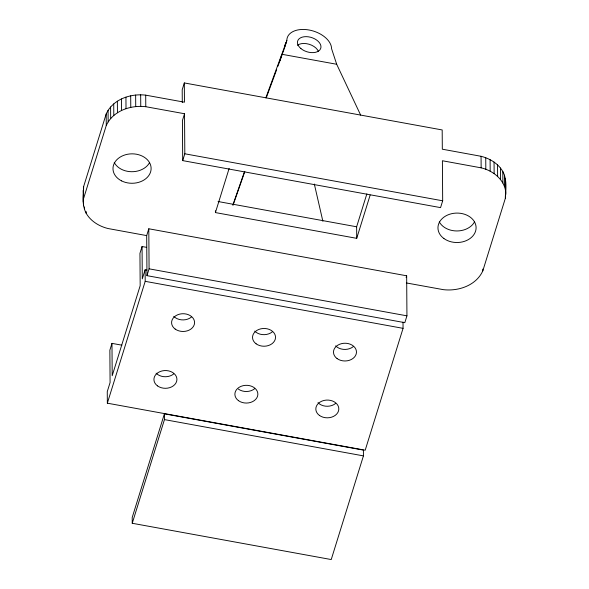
<?xml version="1.0" encoding="UTF-8"?>
<svg xmlns="http://www.w3.org/2000/svg" width="589" height="589" viewBox="0 0 589 589"><rect width="100%" height="100%" fill="white"/><g stroke="black" fill="none" stroke-linecap="round" stroke-linejoin="round"><path stroke-width="0.88" d="M146.683 235.6L148.803 228.782L406.66 275.792L406.94 315.837L404.827 322.662L146.963 275.652L146.683 235.6L107.934 228.51C99.195 226.301 90.802 221.287 86.2 213.336C81.834 205.163 83.123 195.423 83.638 186.544L106.189 113.949C112.823 99.298 130.589 93.327 145.697 95.153L184.453 102.192L184.32 82.939L442.184 129.948L442.317 149.201L481.066 156.291C489.805 158.5 498.198 163.514 502.8 171.473C507.166 179.638 505.877 189.378 505.362 198.257L482.811 270.852C476.177 285.503 458.411 291.474 443.303 289.648L406.344 282.941M83.277 201.968L83.638 186.544M83.719 198.095L106.27 125.501C112.904 110.85 130.67 104.879 145.778 106.705L184.534 113.743L184.813 153.795L182.7 160.613L440.557 207.623L442.678 200.805L442.398 160.753L481.147 167.843C493.538 170.67 505.966 180.727 505.804 194.385M184.32 82.939L182.2 89.756L182.295 102.596M121.864 345.176L111.976 343.372L109.863 350.197L110.084 382.541L107.264 391.633L107.345 403.185L365.202 450.202L403.06 328.345L403.016 322.124M146.528 247.336L142.067 246.526L139.946 253.344L140.175 285.694L112.204 375.723L111.976 343.372M184.534 113.743L182.421 120.568L182.7 160.613M146.926 270.108L145.115 269.784L142.288 278.877L142.067 246.526M107.345 403.185L145.196 281.336L145.115 269.784M146.963 275.652L149.083 268.827L148.803 228.782M370.164 195.033L356.713 238.339L215.419 212.577L229.143 168.41M164.412 413.831L132.201 517.495L132.245 523.275L331.232 559.55L363.435 455.879L363.398 450.106L164.412 413.831L164.449 419.604L132.245 523.275M284.988 46.531L286.836 40.56A23.008 14.21 17.3 0 1 309.107 30.01A23.008 14.21 17.3 0 1 331.585 48.718L336.687 64.267L360.645 115.083M356.713 238.339L356.632 226.787L366.859 193.877M406.13 277.493L406.66 275.792M232.832 205.09L244.545 171.539M233.111 205.031L244.833 171.473M286.836 40.56L265.86 97.803M266.265 97.796L276.668 69.635M277.927 66.226L279.503 61.955M336.687 64.267L281.94 54.284L279.819 61.101L284.723 47.385A23.008 14.21 17.3 0 1 286.033 42.622M184.813 153.795L442.678 200.805M218.04 201.519L356.632 226.787M149.083 268.827L406.94 315.837M145.196 281.336L403.06 328.345M164.449 419.604L363.435 455.879M314.327 184.033L322.875 221.258M83.196 190.416L83.358 192.75M505.45 178.946L505.531 190.497M505.347 195.592L505.362 198.257M504.471 175.132L504.552 186.691M502.8 171.473L502.881 183.024M500.473 168.027L500.554 179.579M497.543 164.868L497.624 176.42M494.061 162.063L494.142 173.615M490.1 159.671L490.181 171.222M485.741 157.734L485.822 169.286M482.803 269.077L482.811 270.852M481.066 156.291L481.147 167.843M215.405 210.803L215.419 212.577M145.697 95.153L145.778 106.705M140.675 94.822L140.756 106.381M135.639 95.05L135.72 106.602M130.692 95.823L130.773 107.375M125.936 97.119L126.017 108.678M121.467 98.93L121.548 110.482M117.366 101.205L117.447 112.757M113.721 103.9L113.795 115.451M110.599 106.962L110.68 118.514M108.074 110.334L108.155 121.894M106.189 113.949L106.27 125.501M86.185 211.554L86.2 213.336M84.514 207.004L84.521 208.778M83.535 203.19L83.55 205.856M353.245 346.641A11.5 8.879 -0.4 0 1 335.649 345.861M272.295 331.879A11.5 8.879 -0.4 0 1 254.698 331.099M254.639 388.718A11.5 8.879 -0.4 0 1 238.376 389.093M173.689 373.956A11.5 8.879 -0.4 0 1 156.092 373.176M191.344 317.125A11.5 8.879 -0.4 0 1 173.748 316.345M335.59 403.472A11.5 8.879 -0.4 0 1 317.994 402.692M474.565 221.832A19.069 14.718 -0.4 0 1 456.946 230.962A19.069 14.718 -0.4 0 1 439.328 221.928M149.459 162.822A19.069 14.718 -0.4 0 1 131.642 171.716A19.069 14.718 -0.4 0 1 114.229 162.446M297.416 45.287A12.111 7.48 17.3 0 1 309.085 44.249A12.111 7.48 17.3 0 1 318.45 51.537M337.063 358.568A11.5 8.879 -0.4 0 0 356.161 354.144A11.5 8.879 -0.4 0 0 341.708 343.608A11.5 8.879 -0.4 0 0 337.063 358.568M157.506 385.891A11.5 8.879 -0.4 0 0 176.612 381.466A11.5 8.879 -0.4 0 0 162.152 370.923A11.5 8.879 -0.4 0 0 157.506 385.891M256.112 343.814A11.5 8.879 -0.4 0 0 275.218 339.389A11.5 8.879 -0.4 0 0 260.758 328.846A11.5 8.879 -0.4 0 0 256.112 343.814M238.457 400.645A11.5 8.879 -0.4 0 0 257.555 396.22A11.5 8.879 -0.4 0 0 243.102 385.685A11.5 8.879 -0.4 0 0 238.457 400.645M175.161 329.052A11.5 8.879 -0.4 0 0 194.267 324.627A11.5 8.879 -0.4 0 0 179.807 314.092A11.5 8.879 -0.4 0 0 175.161 329.052M319.407 415.407A11.5 8.879 -0.4 0 0 338.506 410.982A11.5 8.879 -0.4 0 0 324.053 400.439A11.5 8.879 -0.4 0 0 319.407 415.407M443.9 238.516A19.069 14.718 -0.4 0 0 475.573 231.182A19.069 14.718 -0.4 0 0 451.608 213.704A19.069 14.718 -0.4 0 0 443.9 238.516M121.525 180.86A19.069 14.718 -0.4 0 0 151.086 169.396A19.069 14.718 -0.4 0 0 123.543 155.408A19.069 14.718 -0.4 0 0 121.525 180.86M300.92 48.57A12.111 7.48 17.3 0 0 320.6 48.71A12.111 7.48 17.3 0 0 306.111 36.643A12.111 7.48 17.3 0 0 300.92 48.57"/></g></svg>
